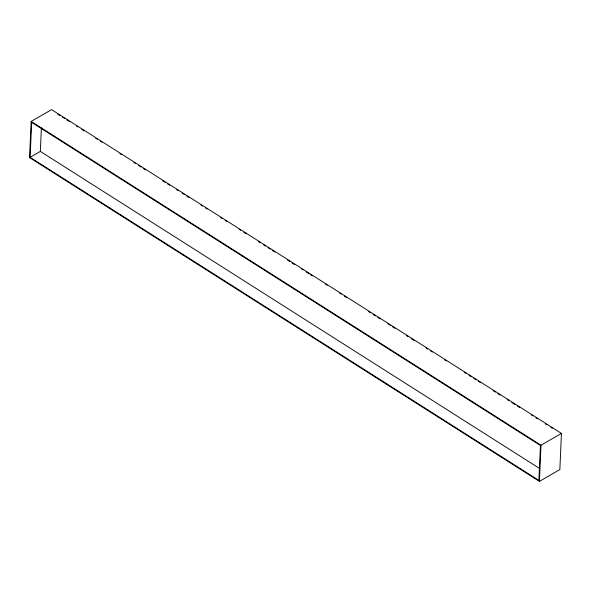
<?xml version="1.0" encoding="UTF-8"?>
<svg xmlns="http://www.w3.org/2000/svg" width="591" height="591" viewBox="0 0 591 591"><rect width="100%" height="100%" fill="white"/><g stroke="black" fill="none" stroke-linecap="round" stroke-linejoin="round"><path stroke-width="0.89" d="M31.153 121.421L29.55 157.583L539.406 481.377L559.847 469.579L561.45 433.417L51.594 109.623L31.153 121.421L541.009 445.222L539.406 481.377M30.119 157.309L31.67 122.381L540.44 445.488L538.889 480.417L30.119 157.309L40.343 151.414L41.407 127.516M541.009 445.222L561.45 433.417M57.571 114.048L59.905 115.526M62.24 117.011L64.582 118.496M66.916 119.98L69.258 121.465M76.269 125.92L77.827 126.91M81.721 129.385L84.055 130.87M95.742 138.287L97.301 139.277M100.418 141.256L101.977 142.246M119.899 153.63L121.458 154.62M133.921 162.532L135.479 163.522M138.597 165.502L140.931 166.987M143.273 168.472L145.608 169.957M162.747 180.846L165.088 182.331M167.423 183.816L169.757 185.293M176.775 189.748L178.334 190.738M182.227 193.213L184.562 194.698M186.904 196.182L189.238 197.667M200.925 205.092L202.484 206.082M205.602 208.054L207.16 209.044M220.406 217.458L221.965 218.448M225.075 220.428L226.634 221.418M239.104 229.338L240.663 230.32M243.78 232.3L246.115 233.785M258.577 241.704L260.136 242.694M263.254 244.674L265.595 246.159M267.93 247.644L270.264 249.129M272.606 250.614L274.941 252.098M287.411 260.01L289.745 261.495M292.08 262.98L294.421 264.465M301.432 268.92L302.991 269.91M306.108 271.89L309.226 273.869M310.785 274.859L312.336 275.842M325.582 284.256L327.141 285.246M339.611 293.166L341.17 294.155M344.287 296.135L346.622 297.62M368.437 311.472L370.771 312.957M373.113 314.442L375.448 315.926M377.782 317.411L380.124 318.896M387.918 323.838L390.252 325.323M392.587 326.808L394.928 328.293M406.615 335.718L408.174 336.707M411.284 338.687L414.402 340.667M426.089 348.084L427.648 349.074M430.765 351.054L432.324 352.044M444.787 359.963L446.345 360.953M464.267 372.33L465.826 373.32M468.944 375.3L471.278 376.785M473.62 378.27L475.954 379.754M478.289 381.239L480.631 382.724M493.093 390.636L495.435 392.121M497.77 393.606L500.104 395.091M507.122 399.546L508.681 400.535M511.791 402.515L514.909 404.495M517.251 405.98L519.585 407.465M531.272 414.882L532.831 415.872M535.948 417.852L537.507 418.842M545.294 423.791L546.852 424.781M550.753 427.256L552.312 428.246M40.343 151.414L539.76 468.582"/></g></svg>
